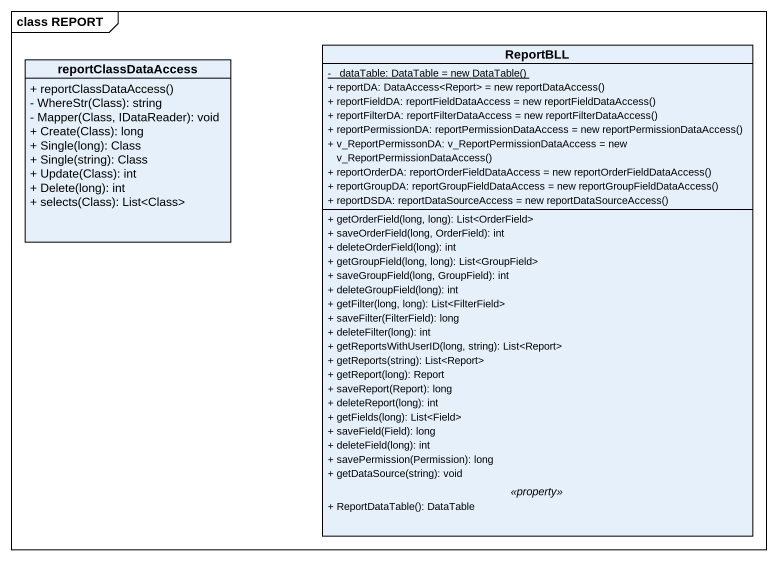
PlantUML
@startuml
mainframe class REPORT
hide circle
hide empty members
skinparam classAttributeIconSize 0
class ReportBLL {
  {static} {field} - _dataTable: DataTable = new DataTable()
  {field} + reportDA: DataAccess<Report> = new reportDataAccess()
  {field} + reportFieldDA: reportFieldDataAccess = new reportFieldDataAccess()
  {field} + reportFilterDA: reportFilterDataAccess = new reportFilterDataAccess()
  {field} + reportPermissionDA: reportPermissionDataAccess = new reportPermissionDataAccess()
  {field} + v_ReportPermissonDA: v_ReportPermissionDataAccess = new v_ReportPermissionDataAccess()
  {field} + reportOrderDA: reportOrderFieldDataAccess = new reportOrderFieldDataAccess()
  {field} + reportGroupDA: reportGroupFieldDataAccess = new reportGroupFieldDataAccess()
  {field} + reportDSDA: reportDataSourceAccess = new reportDataSourceAccess()
  --
  + getOrderField(long, long): List<OrderField>
  + saveOrderField(long, OrderField): int
  + deleteOrderField(long): int
  + getGroupField(long, long): List<GroupField>
  + saveGroupField(long, GroupField): int
  + deleteGroupField(long): int
  + getFilter(long, long): List<FilterField>
  + saveFilter(FilterField): long
  + deleteFilter(long): int
  + getReportsWithUserID(long, string): List<Report>
  + getReports(string): List<Report>
  + getReport(long): Report
  + saveReport(Report): long
  + deleteReport(long): int
  + getFields(long): List<Field>
  + saveField(Field): long
  + deleteField(long): int
  + savePermission(Permission): long
  + getDataSource(string): void
  .. <<property>> ..
  + ReportDataTable(): DataTable
}
class reportClassDataAccess {
  + reportClassDataAccess()
  - WhereStr(Class): string
  - Mapper(Class, IDataReader): void
  + Create(Class): long
  + Single(long): Class
  + Single(string): Class
  + Update(Class): int
  + Delete(long): int
  + selects(Class): List<Class>
}
@enduml
